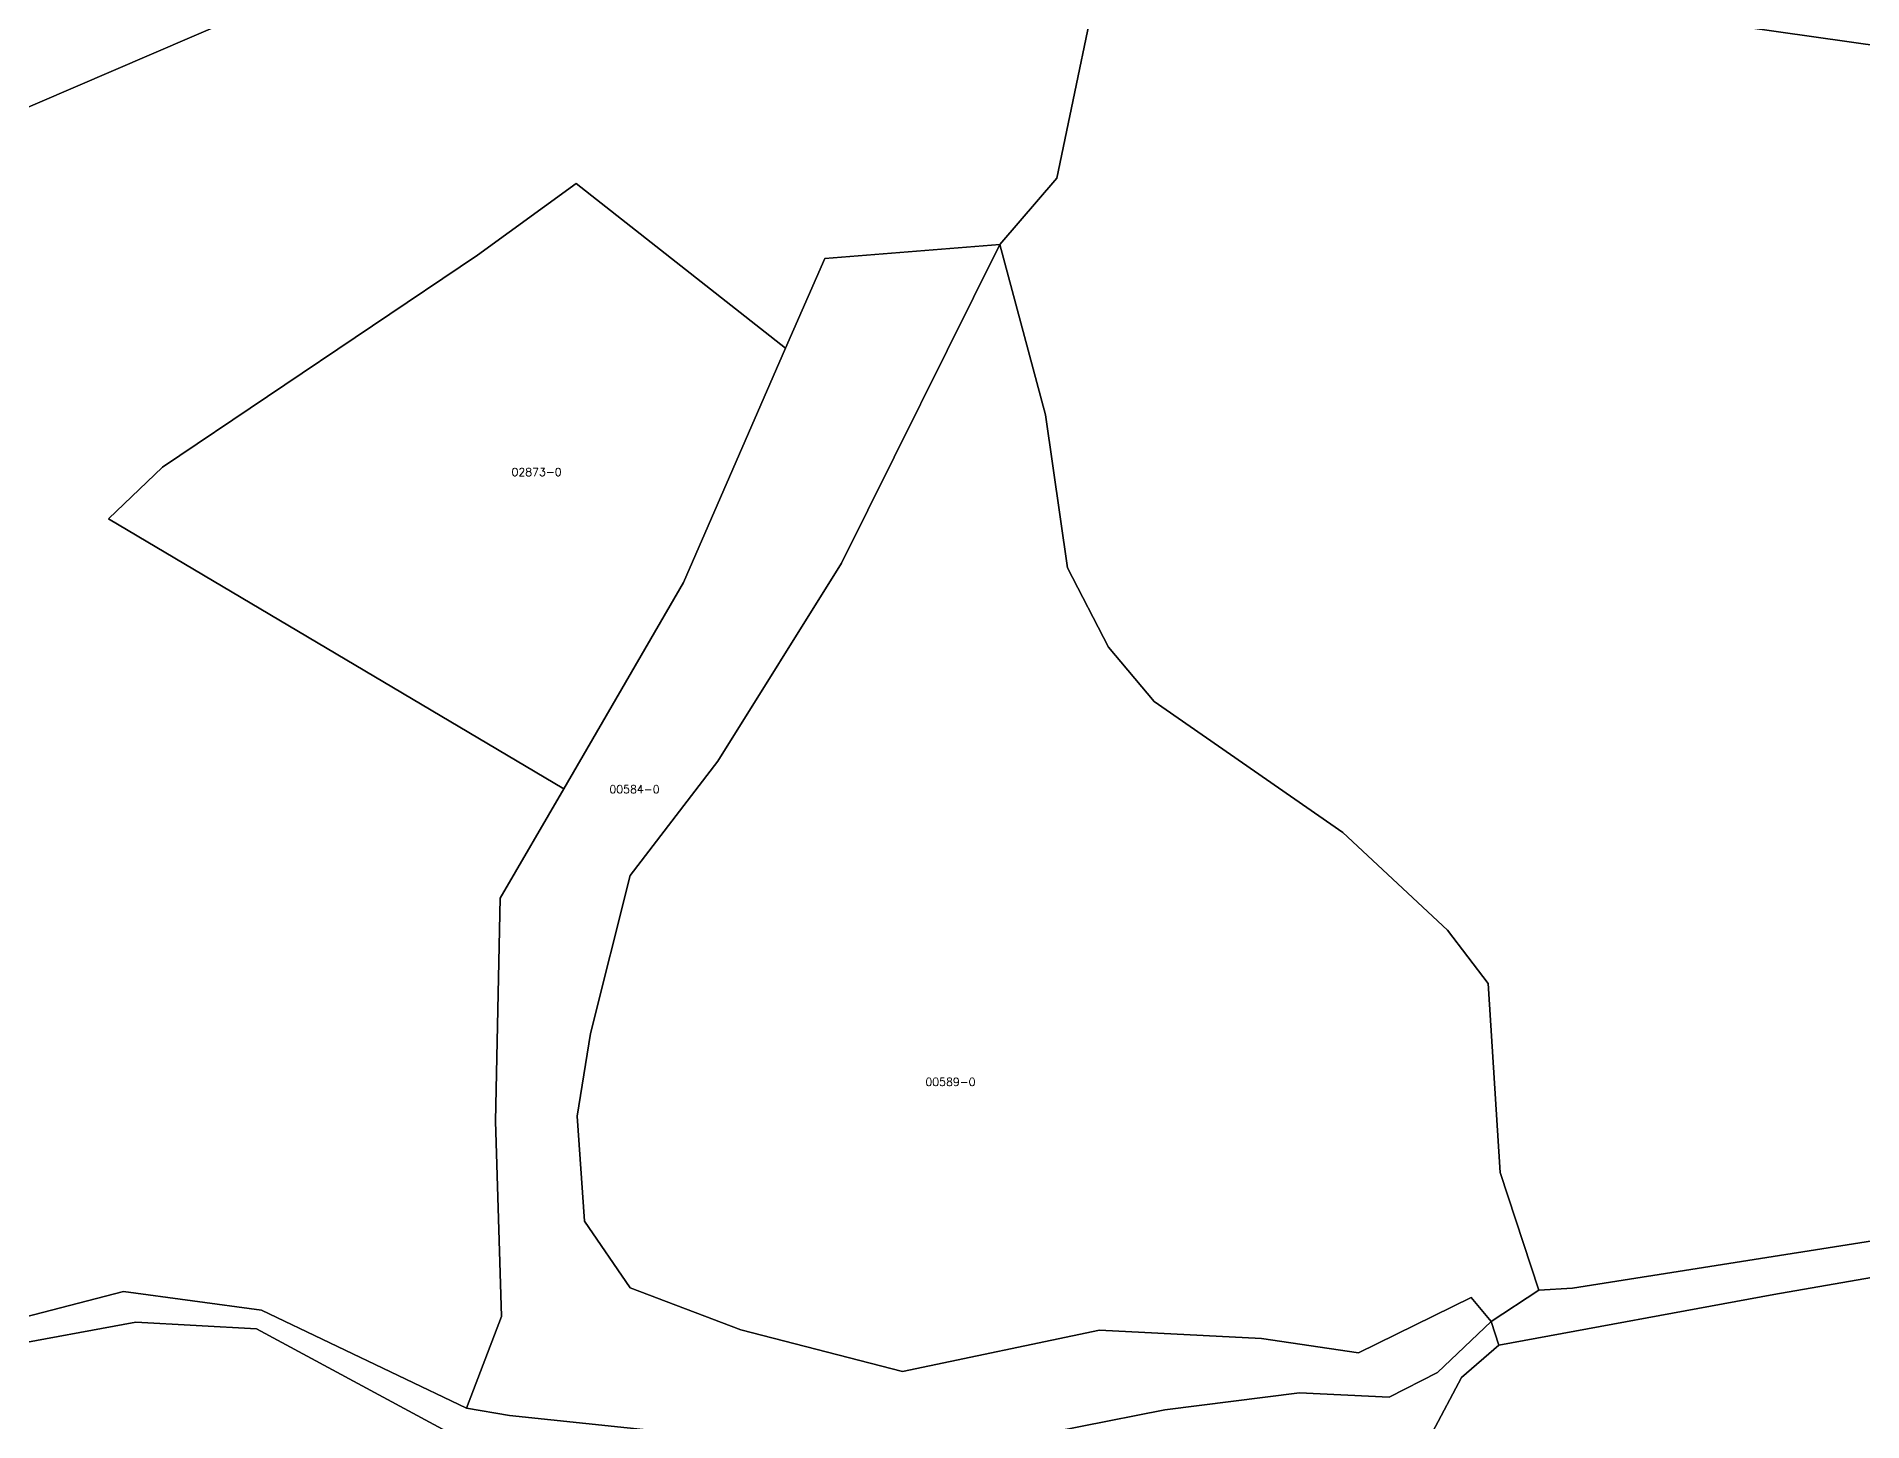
# Model space of a CAD drawing. Header units: metres. Extents: x 7423707 to 7427500, y 4706661 to 4708784.
# Drawn here: x 7424634.3 to 7424862.4, y 4707241.9 to 4707414.9 of the extents above; entities that cross this region are included whole.
import ezdxf

# ---------------------------------------------------------------- set-up
doc = ezdxf.new("R2010")
doc.units = ezdxf.units.M
doc.layers.add('Numrat_Parcelave', color=7, linetype='Continuous')
doc.layers.add('Parcelat_kadastrale2021', color=7, linetype='Continuous')
doc.styles.get("Standard").update_dxf_attribs({"font": 'simplex.shx'})

msp = doc.modelspace()

# ---------------------------------------------------------------- linework, layer by layer
at = {"layer": 'Parcelat_kadastrale2021'}
for points in [[(7424614.98, 4707692.65), (7424673.35, 4707698.51), (7424740.78, 4707703.99), (7424758.7, 4707656.56), (7424771.66, 4707621.78), (7424773.5, 4707617.52), (7424786.18, 4707583.56), (7424796.78, 4707556.32), (7424799.77, 4707548.54), (7424779.71, 4707471.67), (7424734.94, 4707449.54), (7424711.79, 4707439.92), (7424546.85, 4707369.03)], [(7424546.85, 4707369.03), (7424711.79, 4707439.92), (7424734.94, 4707449.54), (7424779.71, 4707471.67), (7424788.6, 4707477.92), (7424773.3, 4707447.54), (7424768, 4707427.43), (7424761.71, 4707397.26), (7424754.62, 4707388.95), (7424732.74, 4707387.21), (7424727.85, 4707376.01), (7424701.68, 4707396.56), (7424689.34, 4707387.61), (7424650, 4707361.12), (7424643.24, 4707354.68), (7424700.13, 4707320.97), (7424692.18, 4707307.28), (7424691.58, 4707279.46), (7424692.35, 4707255.02), (7424687.96, 4707243.59), (7424662.38, 4707255.83), (7424645.13, 4707258.17), (7424621.31, 4707252)], [(7424901.13, 4707270.4), (7424826.17, 4707258.56), (7424821.94, 4707258.32), (7424817.1, 4707273.03), (7424815.63, 4707296.64), (7424810.53, 4707303.32), (7424797.47, 4707315.5), (7424773.88, 4707331.88), (7424768.17, 4707338.64), (7424763.07, 4707348.56), (7424760.33, 4707367.68), (7424754.62, 4707388.95), (7424761.71, 4707397.26), (7424768, 4707427.43), (7424865.13, 4707413.66)], [(7424717.6, 4707240.12), (7424693.33, 4707242.68), (7424687.96, 4707243.59), (7424692.35, 4707255.02), (7424691.58, 4707279.46), (7424692.18, 4707307.28), (7424700.13, 4707320.97), (7424715.1, 4707346.75), (7424727.85, 4707376.01), (7424732.74, 4707387.21), (7424754.62, 4707388.95), (7424734.82, 4707349.14), (7424719.38, 4707324.42), (7424708.44, 4707310.15), (7424703.45, 4707290.39), (7424701.78, 4707280.05), (7424702.73, 4707266.96), (7424708.43, 4707258.63), (7424722.24, 4707253.36), (7424742.43, 4707248.16), (7424767.08, 4707253.35), (7424787.28, 4707252.31), (7424799.41, 4707250.49), (7424813.51, 4707257.43), (7424816.01, 4707254.41), (7424809.27, 4707248.05), (7424803.25, 4707244.96), (7424792.05, 4707245.49), (7424775.24, 4707243.37), (7424754.16, 4707239.21)], [(7424808.66, 4707240.59), (7424812.28, 4707247.41), (7424816.97, 4707251.46), (7424851.29, 4707257.79), (7424895.12, 4707265.42), (7424930.24, 4707270.97), (7424941.38, 4707272.06), (7424941.74, 4707269.38), (7424943.22, 4707264.51), (7424949.89, 4707225.12)], [(7424895.12, 4707265.42), (7424851.29, 4707257.79), (7424816.97, 4707251.46), (7424816.01, 4707254.41), (7424821.94, 4707258.32), (7424826.17, 4707258.56), (7424901.13, 4707270.4)], [(7424621.31, 4707252), (7424645.13, 4707258.17), (7424662.38, 4707255.83), (7424687.96, 4707243.59), (7424693.33, 4707242.68), (7424717.6, 4707240.12)], [(7424613.22, 4707248.16), (7424646.67, 4707254.34), (7424661.74, 4707253.48), (7424687.04, 4707239.84), (7424692.13, 4707239.74), (7424685.88, 4707228.8), (7424679.95, 4707210.06), (7424671.99, 4707191.16), (7424665.99, 4707172.82), (7424652.82, 4707139.22), (7424638.82, 4707115.96), (7424630.97, 4707091.66)], [(7424687.04, 4707239.84), (7424661.74, 4707253.48), (7424646.67, 4707254.34), (7424613.22, 4707248.16)], [(7424754.16, 4707239.21), (7424775.24, 4707243.37), (7424792.05, 4707245.49), (7424803.25, 4707244.96), (7424809.27, 4707248.05), (7424816.01, 4707254.41), (7424816.97, 4707251.46), (7424812.28, 4707247.41), (7424808.66, 4707240.59)]]:
    msp.add_lwpolyline(points, dxfattribs=at)
for points in [[(7424788.6, 4707477.92), (7424792.23, 4707504), (7424797.06, 4707522.84), (7424801.45, 4707531.64), (7424811.39, 4707544.64), (7424862.51, 4707569.15), (7424939.62, 4707606.11), (7424987.01, 4707471.33), (7424987.68, 4707465.19), (7424985.03, 4707459.67), (7424926.59, 4707439.28), (7424932.35, 4707423.93), (7424911.8, 4707416.79), (7424927.64, 4707371.66), (7424920.2, 4707369.01), (7424927.3, 4707350.32), (7424926.99, 4707349.68), (7424891.64, 4707337.25), (7424892.2, 4707338.77), (7424865.13, 4707413.66), (7424768, 4707427.43), (7424773.3, 4707447.54)], [(7424700.13, 4707320.97), (7424643.24, 4707354.68), (7424650, 4707361.12), (7424689.34, 4707387.61), (7424701.68, 4707396.56), (7424727.85, 4707376.01), (7424715.1, 4707346.75)], [(7424821.94, 4707258.32), (7424816.01, 4707254.41), (7424813.51, 4707257.43), (7424799.41, 4707250.49), (7424787.28, 4707252.31), (7424767.08, 4707253.35), (7424742.43, 4707248.16), (7424722.24, 4707253.36), (7424708.43, 4707258.63), (7424702.73, 4707266.96), (7424701.78, 4707280.05), (7424703.45, 4707290.39), (7424708.44, 4707310.15), (7424719.38, 4707324.42), (7424734.82, 4707349.14), (7424754.62, 4707388.95), (7424760.33, 4707367.68), (7424763.07, 4707348.56), (7424768.17, 4707338.64), (7424773.88, 4707331.88), (7424797.47, 4707315.5), (7424810.53, 4707303.32), (7424815.63, 4707296.64), (7424817.1, 4707273.03)]]:
    msp.add_lwpolyline(points, close=True, dxfattribs=at)

# ---------------------------------------------------------------- texts
at = {"layer": 'Numrat_Parcelave'}
for s, p in [('02873-0', (7424693.6, 4707360.03)), ('00584-0', (7424705.83, 4707320.4)), ('00589-0', (7424745.31, 4707283.85))]:
    msp.add_text(s, height=1, dxfattribs=at).set_placement(p)

doc.saveas('drawing.dxf')
